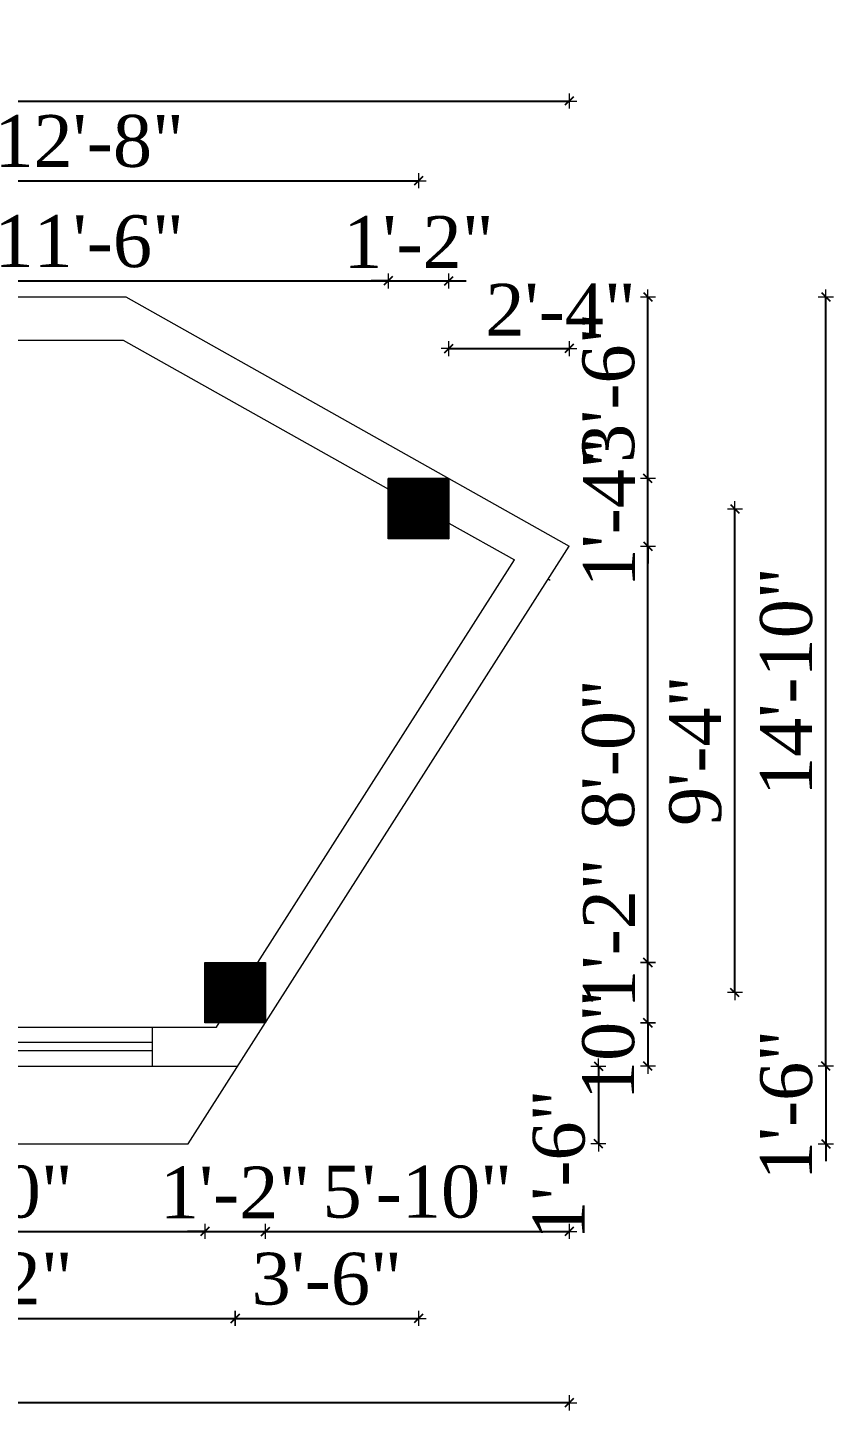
# Model space of a CAD drawing. Header units: inches. Extents: x 4069 to 291496, y -47643 to 12535.
# Drawn here: x 30271.6 to 30458.1, y 1930.5 to 2250.5 of the extents above; entities that cross this region are included whole.
import ezdxf

# ---------------------------------------------------------------- set-up
doc = ezdxf.new("R2010")
doc.units = ezdxf.units.IN
doc.header["$LTSCALE"] = 5
doc.header["$MEASUREMENT"] = 0
doc.layers.add('A-WALL', color=7, linetype='Continuous', lineweight=9)
doc.layers.add('Dimension', color=7, linetype='Continuous', lineweight=18)
doc.layers.add('dim line', color=7, linetype='Continuous', lineweight=15, true_color=0xfab2b2)
doc.styles.add('ordinary', font='times.ttf')
doc.dimstyles.new('Copy of 96', dxfattribs={"dimtxt": 7, "dimasz": 4, "dimexe": 0.5, "dimexo": 0.5, "dimgap": 3, "dimtad": 1, "dimdec": 1, "dimzin": 11, "dimdsep": 46, "dimlunit": 4, "dimtxsty": 'ordinary', "dimblk": 'OBLIQUE', "dimcen": 0.09, "dimse1": 1, "dimse2": 1, "dimclrt": 6, "dimazin": 0, "dimtfac": 1, "dimtdec": 1, "dimtix": 1, "dimtmove": 2, "dimatfit": 3, "dimldrblk": 'leader', "dimfxl": 0.5, "dimfxlon": 1, "dimtolj": 1, "dimtzin": 0, "dimarcsym": 0})
pattern_1 = [(45, (5670.89868, 530.48116), (-0.08838834765, 0.08838834765), [])]

# ---------------------------------------------------------------- blocks, each defined once
blk = doc.blocks.new('oblique')
at = {"color": 0, "lineweight": -2}
blk.add_line((0.25, 0.25), (-0.25, -0.25), dxfattribs=at)
at = {"layer": 'dim line', "lineweight": 9}
for p, q in [((-0.4375, 0), (0.4375, 0)), ((0, 0.4375), (0, -0.4375))]:
    blk.add_line(p, q, dxfattribs=at)
blk = doc.blocks.new('*D604')
at = {"layer": 'A-WALL', "color": 0, "lineweight": -2, "ltscale": 5, "transparency": 16777216}
blk.add_line((30216.6, 1971.96), (30312.6, 1971.96), dxfattribs=at)
at = {"layer": 'Defpoints', "color": 0, "ltscale": 5, "transparency": 16777216}
for p in [(30216.6, 2020.2, -58.17), (30312.6, 2020.2), (30312.6, 1971.96)]:
    blk.add_point(p, dxfattribs=at)
at = {"layer": 'A-WALL', "color": 0, "lineweight": -2, "ltscale": 5, "transparency": 16777216, "xscale": 4, "yscale": 4, "zscale": 4, "rotation": 180}
blk.add_blockref('oblique', (30216.6, 1971.96), dxfattribs=at)
at = {"layer": 'A-WALL', "color": 0, "lineweight": -2, "ltscale": 5, "transparency": 16777216, "xscale": 4, "yscale": 4, "zscale": 4}
blk.add_blockref('oblique', (30312.6, 1971.96), dxfattribs=at)
at = {"layer": 'A-WALL', "color": 6, "ltscale": 5, "transparency": 16777216, "insert": (30264.6, 1981.06), "char_height": 12, "attachment_point": 5, "style": 'ordinary'}
blk.add_mtext('\\A1;8\'-0"', dxfattribs=at)
blk = doc.blocks.new('_OBLIQUE')
at = {"color": 0, "linetype": 'ByBlock'}
blk.add_line((-0.5, -0.5), (0.5, 0.5), dxfattribs=at)
blk = doc.blocks.new('leader')
at = {"layer": 'Dimension'}
for p, q in [((0, -4.328), (0, 4.328)), ((-4.424, 0), (4.424, 0))]:
    blk.add_line(p, q, dxfattribs=at)
blk = doc.blocks.new('*D605')
at = {"layer": 'A-WALL', "color": 0, "lineweight": -2, "ltscale": 5, "transparency": 16777216}
for p, q in [((30312.6, 1971.96), (30308.6, 1971.96)), ((30312.6, 1971.96), (30326.6, 1971.96)), ((30326.6, 1971.96), (30330.6, 1971.96))]:
    blk.add_line(p, q, dxfattribs=at)
at = {"layer": 'Defpoints', "color": 0, "ltscale": 5, "transparency": 16777216}
for p in [(30312.6, 2020.2), (30326.6, 2020.2, -58.17), (30326.6, 1971.96)]:
    blk.add_point(p, dxfattribs=at)
at = {"layer": 'A-WALL', "color": 0, "lineweight": -2, "ltscale": 5, "transparency": 16777216, "xscale": 4, "yscale": 4, "zscale": 4}
blk.add_blockref('oblique', (30312.6, 1971.96), dxfattribs=at)
at = {"layer": 'A-WALL', "color": 0, "lineweight": -2, "ltscale": 5, "transparency": 16777216, "xscale": 4, "yscale": 4, "zscale": 4, "rotation": 180}
blk.add_blockref('oblique', (30326.6, 1971.96), dxfattribs=at)
at = {"layer": 'A-WALL', "color": 6, "ltscale": 5, "transparency": 16777216, "insert": (30319.6, 1980.96), "char_height": 12, "attachment_point": 5, "style": 'ordinary'}
blk.add_mtext('\\A1;1\'-2"', dxfattribs=at)
blk = doc.blocks.new('*D607')
at = {"layer": 'A-WALL', "color": 0, "lineweight": -2, "ltscale": 5, "transparency": 16777216}
blk.add_line((30209.6, 1951.83), (30319.6, 1951.83), dxfattribs=at)
at = {"layer": 'Defpoints', "color": 0, "ltscale": 5, "transparency": 16777216}
for p in [(30209.6, 2027.2, -58.17), (30319.6, 2027.2, -58.17), (30319.6, 1951.83)]:
    blk.add_point(p, dxfattribs=at)
at = {"layer": 'A-WALL', "color": 0, "lineweight": -2, "ltscale": 5, "transparency": 16777216, "xscale": 4, "yscale": 4, "zscale": 4, "rotation": 180}
blk.add_blockref('oblique', (30209.6, 1951.83), dxfattribs=at)
at = {"layer": 'A-WALL', "color": 0, "lineweight": -2, "ltscale": 5, "transparency": 16777216, "xscale": 4, "yscale": 4, "zscale": 4}
blk.add_blockref('oblique', (30319.6, 1951.83), dxfattribs=at)
at = {"layer": 'A-WALL', "color": 6, "ltscale": 5, "transparency": 16777216, "insert": (30264.6, 1960.95), "char_height": 12, "attachment_point": 5, "style": 'ordinary'}
blk.add_mtext('\\A1;9\'-2"', dxfattribs=at)
blk = doc.blocks.new('*D494')
at = {"layer": 'A-WALL', "color": 0, "lineweight": -2, "ltscale": 5, "transparency": 16777216}
blk.add_line((30396.93, 1932.29), (29983.26, 1932.29), dxfattribs=at)
at = {"layer": 'Defpoints', "color": 0, "ltscale": 5, "transparency": 16777216}
for p in [(30396.93, 2130.54, -58), (29983.26, 2020.2, -58.17), (29983.26, 1932.29)]:
    blk.add_point(p, dxfattribs=at)
at = {"layer": 'A-WALL', "color": 0, "lineweight": -2, "ltscale": 5, "transparency": 16777216, "xscale": 4, "yscale": 4, "zscale": 4, "rotation": 180}
blk.add_blockref('oblique', (29983.26, 1932.29), dxfattribs=at)
at = {"layer": 'A-WALL', "color": 0, "lineweight": -2, "ltscale": 5, "transparency": 16777216, "xscale": 4, "yscale": 4, "zscale": 4}
blk.add_blockref('oblique', (30396.93, 1932.29), dxfattribs=at)
at = {"layer": 'A-WALL', "color": 6, "ltscale": 5, "transparency": 16777216, "insert": (30190.1, 1941.4), "char_height": 12, "attachment_point": 5, "style": 'ordinary'}
blk.add_mtext('\\A1;34\'-6"', dxfattribs=at)
blk = doc.blocks.new('*D509')
at = {"layer": 'A-WALL', "color": 0, "lineweight": -2, "ltscale": 5, "transparency": 16777216}
blk.add_line((30216.6, 2191.91), (30355.05, 2191.91), dxfattribs=at)
at = {"layer": 'Defpoints', "color": 0, "ltscale": 5, "transparency": 16777216}
for p in [(30355.05, 2191.91), (30216.6, 2146.2, -58.17), (30355.05, 2146.2, -58.17)]:
    blk.add_point(p, dxfattribs=at)
at = {"layer": 'A-WALL', "color": 0, "lineweight": -2, "ltscale": 5, "transparency": 16777216, "xscale": 4, "yscale": 4, "zscale": 4, "rotation": 180}
blk.add_blockref('oblique', (30216.6, 2191.91), dxfattribs=at)
at = {"layer": 'A-WALL', "color": 0, "lineweight": -2, "ltscale": 5, "transparency": 16777216, "xscale": 4, "yscale": 4, "zscale": 4}
blk.add_blockref('oblique', (30355.05, 2191.91), dxfattribs=at)
at = {"layer": 'A-WALL', "color": 6, "ltscale": 5, "transparency": 16777216, "insert": (30285.82, 2201.02), "char_height": 12, "attachment_point": 5, "style": 'ordinary'}
blk.add_mtext('\\A1;11\'-6"', dxfattribs=at)
blk = doc.blocks.new('*D616')
at = {"layer": 'A-WALL', "color": 0, "lineweight": -2, "ltscale": 5, "transparency": 16777216}
for p, q in [((30355.05, 2191.91), (30351.05, 2191.91)), ((30355.05, 2191.91), (30369.05, 2191.91)), ((30369.05, 2191.91), (30373.05, 2191.91))]:
    blk.add_line(p, q, dxfattribs=at)
at = {"layer": 'Defpoints', "color": 0, "ltscale": 5, "transparency": 16777216}
for p in [(30369.05, 2191.91), (30355.05, 2146.2, -58.17), (30369.05, 2146.2, -58.17)]:
    blk.add_point(p, dxfattribs=at)
at = {"layer": 'A-WALL', "color": 0, "lineweight": -2, "ltscale": 5, "transparency": 16777216, "xscale": 4, "yscale": 4, "zscale": 4}
blk.add_blockref('oblique', (30355.05, 2191.91), dxfattribs=at)
at = {"layer": 'A-WALL', "color": 0, "lineweight": -2, "ltscale": 5, "transparency": 16777216, "xscale": 4, "yscale": 4, "zscale": 4, "rotation": 180}
blk.add_blockref('oblique', (30369.05, 2191.91), dxfattribs=at)
at = {"layer": 'A-WALL', "color": 6, "ltscale": 5, "transparency": 16777216, "insert": (30362.05, 2200.91), "char_height": 12, "attachment_point": 5, "style": 'ordinary'}
blk.add_mtext('\\A1;1\'-2"', dxfattribs=at)
blk = doc.blocks.new('*D618')
at = {"layer": 'A-WALL', "color": 0, "lineweight": -2, "ltscale": 5, "transparency": 16777216}
blk.add_line((30209.6, 2215.1), (30362.05, 2215.1), dxfattribs=at)
at = {"layer": 'Defpoints', "color": 0, "ltscale": 5, "transparency": 16777216}
for p in [(30362.05, 2215.1), (30209.6, 2139.2, -58.17), (30362.05, 2139.2, -58.17)]:
    blk.add_point(p, dxfattribs=at)
at = {"layer": 'A-WALL', "color": 0, "lineweight": -2, "ltscale": 5, "transparency": 16777216, "xscale": 4, "yscale": 4, "zscale": 4, "rotation": 180}
blk.add_blockref('oblique', (30209.6, 2215.1), dxfattribs=at)
at = {"layer": 'A-WALL', "color": 0, "lineweight": -2, "ltscale": 5, "transparency": 16777216, "xscale": 4, "yscale": 4, "zscale": 4}
blk.add_blockref('oblique', (30362.05, 2215.1), dxfattribs=at)
at = {"layer": 'A-WALL', "color": 6, "ltscale": 5, "transparency": 16777216, "insert": (30285.82, 2224.21), "char_height": 12, "attachment_point": 5, "style": 'ordinary'}
blk.add_mtext('\\A1;12\'-8"', dxfattribs=at)
blk = doc.blocks.new('*D511')
at = {"layer": 'A-WALL', "color": 0, "lineweight": -2, "ltscale": 5, "transparency": 16777216}
blk.add_line((29984.09, 2233.54), (30396.93, 2233.54), dxfattribs=at)
at = {"layer": 'Defpoints', "color": 0, "ltscale": 5, "transparency": 16777216}
for p in [(30396.93, 2233.54), (29984.09, 2146.2, -58.17), (30396.93, 2130.54, -58)]:
    blk.add_point(p, dxfattribs=at)
at = {"layer": 'A-WALL', "color": 0, "lineweight": -2, "ltscale": 5, "transparency": 16777216, "xscale": 4, "yscale": 4, "zscale": 4, "rotation": 180}
blk.add_blockref('oblique', (29984.09, 2233.54), dxfattribs=at)
at = {"layer": 'A-WALL', "color": 0, "lineweight": -2, "ltscale": 5, "transparency": 16777216, "xscale": 4, "yscale": 4, "zscale": 4}
blk.add_blockref('oblique', (30396.93, 2233.54), dxfattribs=at)
at = {"layer": 'A-WALL', "color": 6, "ltscale": 5, "transparency": 16777216, "insert": (30190.51, 2242.64), "char_height": 12, "attachment_point": 5, "style": 'ordinary'}
blk.add_mtext('\\A1;34\'-5"', dxfattribs=at)
blk = doc.blocks.new('*D620')
at = {"layer": 'A-WALL', "color": 0, "lineweight": -2, "ltscale": 5, "transparency": 16777216}
blk.add_line((30369.05, 2176.25), (30396.93, 2176.25), dxfattribs=at)
at = {"layer": 'Defpoints', "color": 0, "ltscale": 5, "transparency": 16777216}
for p in [(30396.93, 2176.25), (30369.05, 2146.2, -58.17), (30396.93, 2130.54)]:
    blk.add_point(p, dxfattribs=at)
at = {"layer": 'A-WALL', "color": 0, "lineweight": -2, "ltscale": 5, "transparency": 16777216, "xscale": 4, "yscale": 4, "zscale": 4, "rotation": 180}
blk.add_blockref('oblique', (30369.05, 2176.25), dxfattribs=at)
at = {"layer": 'A-WALL', "color": 0, "lineweight": -2, "ltscale": 5, "transparency": 16777216, "xscale": 4, "yscale": 4, "zscale": 4}
blk.add_blockref('oblique', (30396.93, 2176.25), dxfattribs=at)
at = {"layer": 'A-WALL', "color": 6, "ltscale": 5, "transparency": 16777216, "insert": (30394.93, 2185.25), "char_height": 12, "attachment_point": 5, "style": 'ordinary'}
blk.add_mtext('\\A1;2\'-4"', dxfattribs=at)
blk = doc.blocks.new('*D612')
at = {"layer": 'A-WALL', "color": 0, "lineweight": -2, "ltscale": 5, "transparency": 16777216}
blk.add_line((30326.6, 1971.96), (30396.93, 1971.96), dxfattribs=at)
at = {"layer": 'Defpoints', "color": 0, "ltscale": 5, "transparency": 16777216}
for p in [(30396.93, 2130.54, -116.34), (30326.6, 2020.2, -58.17), (30396.93, 1971.96)]:
    blk.add_point(p, dxfattribs=at)
at = {"layer": 'A-WALL', "color": 0, "lineweight": -2, "ltscale": 5, "transparency": 16777216, "xscale": 4, "yscale": 4, "zscale": 4, "rotation": 180}
blk.add_blockref('oblique', (30326.6, 1971.96), dxfattribs=at)
at = {"layer": 'A-WALL', "color": 0, "lineweight": -2, "ltscale": 5, "transparency": 16777216, "xscale": 4, "yscale": 4, "zscale": 4}
blk.add_blockref('oblique', (30396.93, 1971.96), dxfattribs=at)
at = {"layer": 'A-WALL', "color": 6, "ltscale": 5, "transparency": 16777216, "insert": (30361.77, 1981.06), "char_height": 12, "attachment_point": 5, "style": 'ordinary'}
blk.add_mtext('\\A1;5\'-10"', dxfattribs=at)
blk = doc.blocks.new('*D498')
at = {"layer": 'A-WALL', "color": 0, "lineweight": -2, "ltscale": 5, "transparency": 16777216}
blk.add_line((30415.14, 2020.2), (30415.14, 2034.2), dxfattribs=at)
at = {"layer": 'Defpoints', "color": 0, "ltscale": 5, "transparency": 16777216}
for p in [(30326.6, 2034.2, -58.17), (30415.14, 2034.2), (30326.6, 2020.2, -58.17)]:
    blk.add_point(p, dxfattribs=at)
at = {"layer": 'A-WALL', "color": 0, "lineweight": -2, "ltscale": 5, "transparency": 16777216, "xscale": 4, "yscale": 4, "zscale": 4}
for p, rotation in [((30415.14, 2034.2), 90), ((30415.14, 2020.2), 270)]:
    blk.add_blockref('oblique', p, dxfattribs=dict(at, rotation=rotation))
at = {"layer": 'A-WALL', "color": 6, "ltscale": 5, "transparency": 16777216, "insert": (30406.14, 2040.91), "char_height": 12, "attachment_point": 5, "rotation": 90, "style": 'ordinary'}
blk.add_mtext('\\A1;1\'-2"', dxfattribs=at)
blk = doc.blocks.new('*D499')
at = {"layer": 'A-WALL', "color": 0, "lineweight": -2, "ltscale": 5, "transparency": 16777216}
blk.add_line((30456.31, 2010.2), (30456.31, 2188.2), dxfattribs=at)
at = {"layer": 'Defpoints', "color": 0, "ltscale": 5, "transparency": 16777216}
for p in [(30294.27, 2188.2, -58.17), (30456.31, 2188.2), (30320.22, 2010.2, -58.17)]:
    blk.add_point(p, dxfattribs=at)
at = {"layer": 'A-WALL', "color": 0, "lineweight": -2, "ltscale": 5, "transparency": 16777216, "xscale": 4, "yscale": 4, "zscale": 4}
for p, rotation in [((30456.31, 2188.2), 90), ((30456.31, 2010.2), 270)]:
    blk.add_blockref('oblique', p, dxfattribs=dict(at, rotation=rotation))
at = {"layer": 'A-WALL', "color": 6, "ltscale": 5, "transparency": 16777216, "insert": (30447.21, 2099.2), "char_height": 12, "attachment_point": 5, "rotation": 90, "style": 'ordinary'}
blk.add_mtext('\\A1;14\'-10"', dxfattribs=at)
blk = doc.blocks.new('*D505')
at = {"layer": 'A-WALL', "color": 0, "lineweight": -2, "ltscale": 5, "transparency": 16777216}
blk.add_line((30415.14, 2034.2), (30415.14, 2130.54), dxfattribs=at)
at = {"layer": 'Defpoints', "color": 0, "ltscale": 5, "transparency": 16777216}
for p in [(30396.93, 2130.54, -116.34), (30415.14, 2130.54), (30326.6, 2034.2, -58.17)]:
    blk.add_point(p, dxfattribs=at)
at = {"layer": 'A-WALL', "color": 0, "lineweight": -2, "ltscale": 5, "transparency": 16777216, "xscale": 4, "yscale": 4, "zscale": 4}
for p, rotation in [((30415.14, 2130.54), 90), ((30415.14, 2034.2), 270)]:
    blk.add_blockref('oblique', p, dxfattribs=dict(at, rotation=rotation))
at = {"layer": 'A-WALL', "color": 6, "ltscale": 5, "transparency": 16777216, "insert": (30406.04, 2082.37), "char_height": 12, "attachment_point": 5, "rotation": 90, "style": 'ordinary'}
blk.add_mtext('\\A1;8\'-0"', dxfattribs=at)
blk = doc.blocks.new('*D506')
at = {"layer": 'A-WALL', "color": 0, "lineweight": -2, "ltscale": 5, "transparency": 16777216}
for p, q in [((30415.14, 2146.2), (30415.14, 2150.2)), ((30415.14, 2130.54), (30415.14, 2146.2)), ((30415.14, 2130.54), (30415.14, 2126.54))]:
    blk.add_line(p, q, dxfattribs=at)
at = {"layer": 'Defpoints', "color": 0, "ltscale": 5, "transparency": 16777216}
for p in [(30369.05, 2146.2, -58.17), (30415.14, 2146.2), (30396.93, 2130.54, -116.34)]:
    blk.add_point(p, dxfattribs=at)
at = {"layer": 'A-WALL', "color": 0, "lineweight": -2, "ltscale": 5, "transparency": 16777216, "xscale": 4, "yscale": 4, "zscale": 4}
for p, rotation in [((30415.14, 2146.2), 270), ((30415.14, 2130.54), 90)]:
    blk.add_blockref('oblique', p, dxfattribs=dict(at, rotation=rotation))
at = {"layer": 'A-WALL', "color": 6, "ltscale": 5, "transparency": 16777216, "insert": (30406.14, 2138.37), "char_height": 12, "attachment_point": 5, "rotation": 90, "style": 'ordinary'}
blk.add_mtext('\\A1;1\'-4"', dxfattribs=at)
blk = doc.blocks.new('*D507')
at = {"layer": 'A-WALL', "color": 0, "lineweight": -2, "ltscale": 5, "transparency": 16777216}
blk.add_line((30415.14, 2020.2), (30415.14, 2010.2), dxfattribs=at)
at = {"layer": 'Defpoints', "color": 0, "ltscale": 5, "transparency": 16777216}
for p in [(30326.6, 2020.2, -58.17), (30320.22, 2010.2, -58), (30415.14, 2010.2)]:
    blk.add_point(p, dxfattribs=at)
at = {"layer": 'A-WALL', "color": 0, "lineweight": -2, "ltscale": 5, "transparency": 16777216, "xscale": 4, "yscale": 4, "zscale": 4}
for p, rotation in [((30415.14, 2020.2), 90), ((30415.14, 2010.2), 270)]:
    blk.add_blockref('oblique', p, dxfattribs=dict(at, rotation=rotation))
at = {"layer": 'A-WALL', "color": 6, "ltscale": 5, "transparency": 16777216, "insert": (30406.04, 2015.09), "char_height": 12, "attachment_point": 5, "rotation": 90, "style": 'ordinary'}
blk.add_mtext('\\A1;10"', dxfattribs=at)
blk = doc.blocks.new('*D622')
at = {"layer": 'A-WALL', "color": 0, "lineweight": -2, "ltscale": 5, "transparency": 16777216}
blk.add_line((30415.14, 2146.2), (30415.14, 2188.2), dxfattribs=at)
at = {"layer": 'Defpoints', "color": 0, "ltscale": 5, "transparency": 16777216}
for p in [(30294.27, 2188.2), (30415.14, 2188.2), (30369.05, 2146.2, -58.17)]:
    blk.add_point(p, dxfattribs=at)
at = {"layer": 'A-WALL', "color": 0, "lineweight": -2, "ltscale": 5, "transparency": 16777216, "xscale": 4, "yscale": 4, "zscale": 4}
for p, rotation in [((30415.14, 2188.2), 90), ((30415.14, 2146.2), 270)]:
    blk.add_blockref('oblique', p, dxfattribs=dict(at, rotation=rotation))
at = {"layer": 'A-WALL', "color": 6, "ltscale": 5, "transparency": 16777216, "insert": (30406.04, 2167.2), "char_height": 12, "attachment_point": 5, "rotation": 90, "style": 'ordinary'}
blk.add_mtext('\\A1;3\'-6"', dxfattribs=at)
blk = doc.blocks.new('*D623')
at = {"layer": 'A-WALL', "color": 0, "lineweight": -2, "ltscale": 5, "transparency": 16777216}
blk.add_line((30403.67, 2010.2), (30403.67, 1992.2), dxfattribs=at)
at = {"layer": 'Defpoints', "color": 0, "ltscale": 5, "transparency": 16777216}
for p in [(30320.22, 2010.2, -58), (30308.75, 1992.2), (30403.67, 1992.2)]:
    blk.add_point(p, dxfattribs=at)
at = {"layer": 'A-WALL', "color": 0, "lineweight": -2, "ltscale": 5, "transparency": 16777216, "xscale": 4, "yscale": 4, "zscale": 4}
for p, rotation in [((30403.67, 2010.2), 90), ((30403.67, 1992.2), 270)]:
    blk.add_blockref('oblique', p, dxfattribs=dict(at, rotation=rotation))
at = {"layer": 'A-WALL', "color": 6, "ltscale": 5, "transparency": 16777216, "insert": (30394.57, 1987.39), "char_height": 12, "attachment_point": 5, "rotation": 90, "style": 'ordinary'}
blk.add_mtext('\\A1;1\'-6"', dxfattribs=at)
blk = doc.blocks.new('*D488')
at = {"layer": 'A-WALL', "color": 0, "lineweight": -2, "ltscale": 5, "transparency": 16777216}
blk.add_line((30435.29, 2027.2), (30435.29, 2139.2), dxfattribs=at)
at = {"layer": 'Defpoints', "color": 0, "ltscale": 5, "transparency": 16777216}
for p in [(30362.05, 2139.2, -58.17), (30435.29, 2139.2), (30319.6, 2027.2, -58.17)]:
    blk.add_point(p, dxfattribs=at)
at = {"layer": 'A-WALL', "color": 0, "lineweight": -2, "ltscale": 5, "transparency": 16777216, "xscale": 4, "yscale": 4, "zscale": 4}
for p, rotation in [((30435.29, 2139.2), 90), ((30435.29, 2027.2), 270)]:
    blk.add_blockref('oblique', p, dxfattribs=dict(at, rotation=rotation))
at = {"layer": 'A-WALL', "color": 6, "ltscale": 5, "transparency": 16777216, "insert": (30426.16, 2083.2), "char_height": 12, "attachment_point": 5, "rotation": 90, "style": 'ordinary'}
blk.add_mtext('\\A1;9\'-4"', dxfattribs=at)
blk = doc.blocks.new('*D472')
at = {"layer": 'A-WALL', "color": 0, "lineweight": -2, "ltscale": 5, "transparency": 16777216}
for p, q in [((30456.31, 2010.2), (30456.31, 2014.2)), ((30456.31, 2010.2), (30456.31, 1992.2)), ((30456.31, 1992.2), (30456.31, 1988.2))]:
    blk.add_line(p, q, dxfattribs=at)
at = {"layer": 'Defpoints', "color": 0, "ltscale": 5, "transparency": 16777216}
for p in [(30320.22, 2010.2, -58.17), (30308.75, 1992.2, -58), (30456.31, 1992.2)]:
    blk.add_point(p, dxfattribs=at)
at = {"layer": 'A-WALL', "color": 0, "lineweight": -2, "ltscale": 5, "transparency": 16777216, "xscale": 4, "yscale": 4, "zscale": 4}
for p, rotation in [((30456.31, 2010.2), 270), ((30456.31, 1992.2), 90)]:
    blk.add_blockref('oblique', p, dxfattribs=dict(at, rotation=rotation))
at = {"layer": 'A-WALL', "color": 6, "ltscale": 5, "transparency": 16777216, "insert": (30447.21, 2001.2), "char_height": 12, "attachment_point": 5, "rotation": 90, "style": 'ordinary'}
blk.add_mtext('\\A1;1\'-6"', dxfattribs=at)
blk = doc.blocks.new('*D627')
at = {"layer": 'A-WALL', "color": 0, "lineweight": -2, "ltscale": 5, "transparency": 16777216}
blk.add_line((30319.6, 1951.83), (30362.05, 1951.83), dxfattribs=at)
at = {"layer": 'Defpoints', "color": 0, "ltscale": 5, "transparency": 16777216}
for p in [(30362.05, 2139.2, -58.17), (30319.6, 2027.2, -58.17), (30362.05, 1951.83)]:
    blk.add_point(p, dxfattribs=at)
at = {"layer": 'A-WALL', "color": 0, "lineweight": -2, "ltscale": 5, "transparency": 16777216, "xscale": 4, "yscale": 4, "zscale": 4, "rotation": 180}
blk.add_blockref('oblique', (30319.6, 1951.83), dxfattribs=at)
at = {"layer": 'A-WALL', "color": 0, "lineweight": -2, "ltscale": 5, "transparency": 16777216, "xscale": 4, "yscale": 4, "zscale": 4}
blk.add_blockref('oblique', (30362.05, 1951.83), dxfattribs=at)
at = {"layer": 'A-WALL', "color": 6, "ltscale": 5, "transparency": 16777216, "insert": (30340.82, 1960.94), "char_height": 12, "attachment_point": 5, "style": 'ordinary'}
blk.add_mtext('\\A1;3\'-6"', dxfattribs=at)

msp = doc.modelspace()

# ---------------------------------------------------------------- hatches: boundary and pattern name
at = {"layer": 'A-WALL', "ltscale": 5}
h = msp.add_hatch(dxfattribs=at)
h.set_pattern_fill('ANSI31', color=256)
h.set_pattern_definition(pattern_1)
h.paths.add_polyline_path([(30355.05144, 2132.2023), (30369.05144, 2132.2023), (30369.05144, 2146.2023), (30355.05144, 2146.2023)])
h = msp.add_hatch(dxfattribs=at)
h.set_pattern_fill('ANSI31', color=256)
h.set_pattern_definition(pattern_1)
h.paths.add_polyline_path([(30312.59782, 2034.2023), (30312.59782, 2020.2023), (30326.59782, 2020.2023), (30326.59782, 2034.2023)])

# ---------------------------------------------------------------- linework, layer by layer
for p, q in [((29984.36109, 2188.2023), (30294.272, 2188.2023)), ((30294.272, 2188.2023), (30396.93486, 2130.54153)), ((29993.29599, 2178.2023), (30293.698, 2178.2023)), ((30293.698, 2178.2023), (30355.08913, 2143.72187)), ((30369.05144, 2146.2023), (30355.05144, 2146.2023)), ((30369.05144, 2135.87992), (30384.23028, 2127.3547)), ((30308.74889, 1992.2023), (30396.93486, 2130.54153)), ((30324.84919, 2034.2023), (30384.23028, 2127.3547)), ((30392.08952, 2122.94054), (30392.52756, 2122.69451)), ((29992.25784, 2019.2023), (30315.28726, 2019.2023)), ((30300.40837, 2019.2023), (30300.40837, 2010.2023)), ((30315.28726, 2019.2023), (30315.92472, 2020.2023)), ((30300.40837, 2015.7023), (30228.40837, 2015.7023)), ((30300.40837, 2013.7023), (30228.40837, 2013.7023)), ((29983.19889, 2010.2023), (30320.2232, 2010.2023)), ((29983.08136, 1992.2023), (30308.74889, 1992.2023))]:
    msp.add_line(p, q, dxfattribs=at)
at = {"layer": 'A-WALL', "ltscale": 5, "elevation": -58.16904}
for points in [[(30355.05144, 2146.2023), (30369.05144, 2146.2023), (30369.05144, 2132.2023), (30355.05144, 2132.2023)], [(30312.59782, 2034.2023), (30326.59782, 2034.2023), (30326.59782, 2020.2023), (30312.59782, 2020.2023)]]:
    msp.add_lwpolyline(points, close=True, dxfattribs=at)

# ---------------------------------------------------------------- dimensions: what is measured, and where the dimension line sits
at = {"layer": 'A-WALL', "ltscale": 5}
for base, p1, p2, picture, middle in [((30396.93486, 2233.5374), (29984.08686, 2146.2023, -58.16904), (30396.93486, 2130.54153, -58), '*D511', (30190.51086, 2242.64123)), ((30362.05144, 2215.1046), (30209.59782, 2139.2023, -58.16904), (30362.05144, 2139.2023, -58.16904), '*D618', (30285.82463, 2224.20842)), ((30355.05144, 2191.91142), (30216.59782, 2146.2023, -58.16904), (30355.05144, 2146.2023, -58.16904), '*D509', (30285.82463, 2201.01524)), ((30369.05144, 2191.91142), (30355.05144, 2146.2023, -58.16904), (30369.05144, 2146.2023, -58.16904), '*D616', (30362.05144, 2200.91142)), ((30362.05144, 1951.83309), (30319.59782, 2027.2023, -58.16904), (30362.05144, 2139.2023, -58.16904), '*D627', (30340.82463, 1960.93691)), ((29983.26418, 1932.29309), (30396.93486, 2130.54153, -58), (29983.26418, 2020.2023, -58.16904), '*D494', (30190.09952, 1941.39691)), ((30396.93486, 1971.95762), (30326.59782, 2020.2023, -58.16904), (30396.93486, 2130.54153, -116.33808), '*D612', (30361.76634, 1981.06144)), ((30319.59782, 1951.83309), (30209.59782, 2027.2023, -58.16904), (30319.59782, 2027.2023, -58.16904), '*D607', (30264.59782, 1960.95421)), ((30312.59782, 1971.95762), (30216.59782, 2020.2023, -58.16904), (30312.59782, 2020.2023), '*D604', (30264.59782, 1981.06144)), ((30326.59782, 1971.95762), (30312.59782, 2020.2023), (30326.59782, 2020.2023, -58.16904), '*D605', (30319.59782, 1980.95762))]:
    dim = msp.add_linear_dim(base=base, p1=p1, p2=p2, dimstyle='Copy of 96', override={"dimtxt": 12, "dimdec": 0, "dimblk": 'oblique', "dimtdec": 0, "dimarcsym": 1}, dxfattribs=at)
    dim.commit()
    dim.dimension.update_dxf_attribs({"geometry": picture, "text_midpoint": middle})
dim = msp.add_linear_dim(base=(30396.93486, 2176.25066), p1=(30369.05144, 2146.2023, -58.16904), p2=(30396.93486, 2130.54153), dimstyle='Copy of 96', override={"dimtxt": 12, "dimdec": 0, "dimblk": 'oblique', "dimtdec": 0, "dimarcsym": 1}, dxfattribs=at)
dim.commit()
dim.dimension.update_dxf_attribs({"geometry": '*D620', "text_midpoint": (30394.92677, 2185.25066), "dimtype": 160})
for base, p1, p2, picture, middle in [((30456.31332, 2188.2023), (30320.2232, 2010.2023, -58.16904), (30294.272, 2188.2023, -58.16904), '*D499', (30447.2095, 2099.2023)), ((30415.14408, 2188.2023), (30369.05144, 2146.2023, -58.16904), (30294.272, 2188.2023), '*D622', (30406.04026, 2167.2023)), ((30415.14408, 2146.2023), (30396.93486, 2130.54153, -116.33808), (30369.05144, 2146.2023, -58.16904), '*D506', (30406.14408, 2138.37192)), ((30435.2854, 2139.2023), (30319.59782, 2027.2023, -58.16904), (30362.05144, 2139.2023, -58.16904), '*D488', (30426.16427, 2083.2023)), ((30415.14408, 2130.54153), (30326.59782, 2034.2023, -58.16904), (30396.93486, 2130.54153, -116.33808), '*D505', (30406.04026, 2082.37192)), ((30456.31332, 1992.2023), (30320.2232, 2010.2023, -58.16904), (30308.74889, 1992.2023, -58), '*D472', (30447.2095, 2001.2023))]:
    dim = msp.add_linear_dim(base=base, p1=p1, p2=p2, angle=90, dimstyle='Copy of 96', override={"dimtxt": 12, "dimdec": 0, "dimblk": 'oblique', "dimtdec": 0, "dimarcsym": 1}, dxfattribs=at)
    dim.commit()
    dim.dimension.update_dxf_attribs({"geometry": picture, "text_midpoint": middle})
for base, p1, p2, picture, middle in [((30415.14408, 2034.2023), (30326.59782, 2020.2023, -58.16904), (30326.59782, 2034.2023, -58.16904), '*D498', (30406.14408, 2040.9074)), ((30415.14408, 2010.2023), (30326.59782, 2020.2023, -58.16904), (30320.2232, 2010.2023, -58), '*D507', (30406.04026, 2015.09146)), ((30403.66977, 1992.2023), (30320.2232, 2010.2023, -58), (30308.74889, 1992.2023), '*D623', (30394.56595, 1987.38981))]:
    dim = msp.add_linear_dim(base=base, p1=p1, p2=p2, angle=90, dimstyle='Copy of 96', override={"dimtxt": 12, "dimdec": 0, "dimblk": 'oblique', "dimtdec": 0, "dimarcsym": 1}, dxfattribs=at)
    dim.commit()
    dim.dimension.update_dxf_attribs({"geometry": picture, "text_midpoint": middle, "dimtype": 160})

doc.saveas('drawing.dxf')
